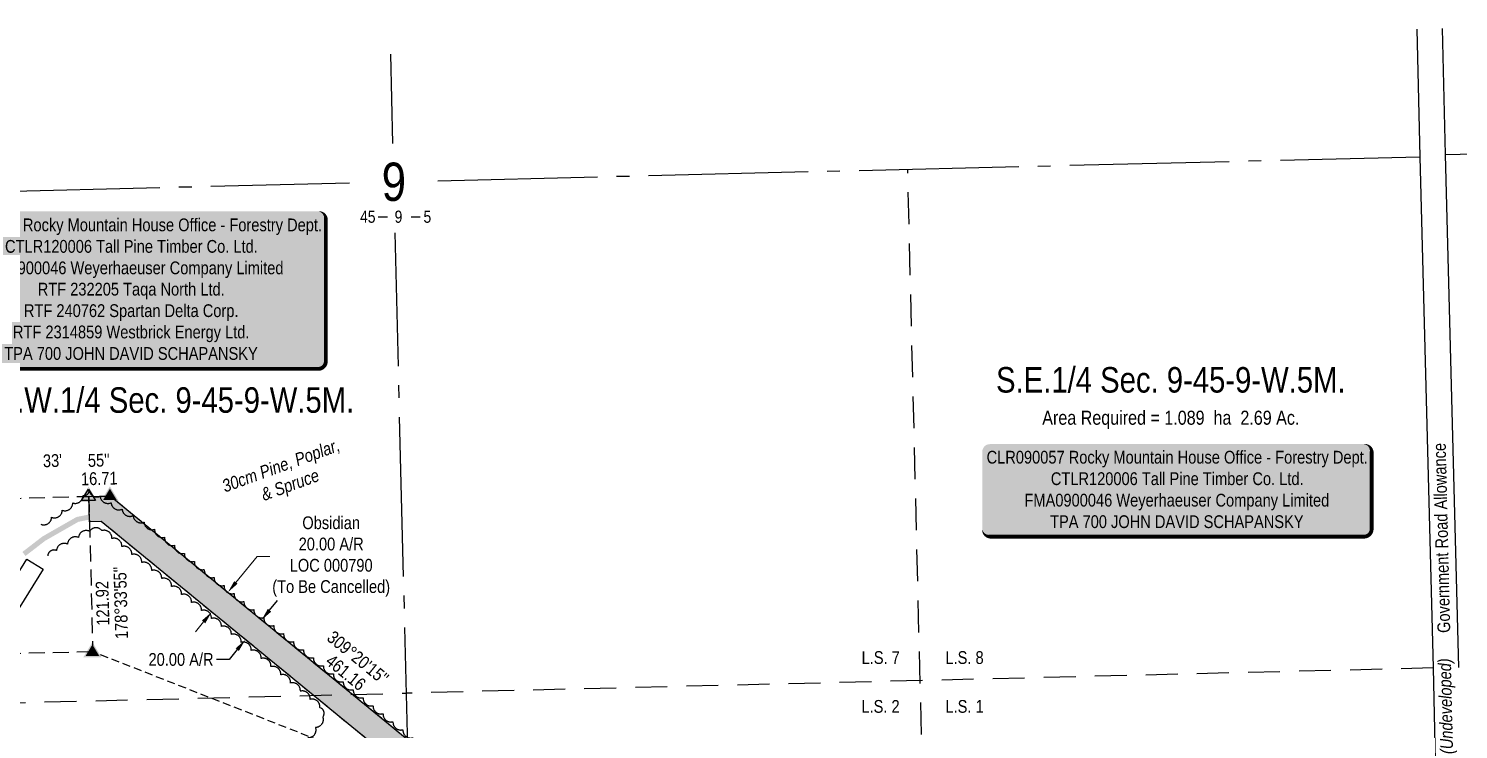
# Model space of a CAD drawing. Extents: x 615758 to 621285, y 5855650 to 5861424.
# Drawn here: x 617739 to 618859, y 5858287 to 5858836 of the extents above; entities that cross this region are included whole.
import ezdxf
from ezdxf.enums import TextEntityAlignment as Align

# ---------------------------------------------------------------- set-up
doc = ezdxf.new("R2010")
doc.units = 0
doc.header["$LTSCALE"] = 5
doc.header["$PDSIZE"] = 0.5
for name, pattern in [('0', [1, 1, 0]), ('foc-ACCESSROAD', [3.75, 2.5, -1.25]), ('foc-LSD', [8, 5, -3]), ('foc-QUARTERLINE', [33, 25, -3, 2, -3]), ('foc-TIELINE', [1.875, 1.25, -0.625])]:
    doc.linetypes.add(name, pattern=pattern)
doc.layers.get('Defpoints').update_dxf_attribs({"color": 9})
for name, color, linetype in [('10', 1, 'Continuous'), ('9', 3, 'Continuous'), ('AS-ROADS', 254, 'Continuous'), ('AS-SURFACE IMPACT', 7, 'Continuous'), ('C-AR', 13, 'foc-ACCESSROAD'), ('C-RW', 13, 'Continuous'), ('C-SYMBOL', 7, 'Continuous'), ('C-WS', 13, 'foc-ACCESSROAD'), ('L-AREAREQUIRED', 7, 'Continuous'), ('L-BD', 7, 'Continuous'), ('L-MON', 1, 'Continuous'), ('L-QSEC', 8, 'foc-QUARTERLINE'), ('L-ROAD-T', 7, 'Continuous'), ('L-SEC', 7, 'Continuous'), ('L-SECLBL', 7, 'Continuous'), ('L-SECTION-LSD', 7, 'foc-LSD'), ('L-TIE', 7, 'foc-TIELINE'), ('P-PROPOSED', 10, 'Continuous'), ('P-PROPOSED-H', 21, 'Continuous'), ('P-TXT', 4, 'Continuous'), ('T-BUSH', 110, '0'), ('T-BUSH-T', 110, 'Continuous')]:
    doc.layers.add(name, color=color, linetype=linetype)
doc.layers.add('C-RW-T', color=13, linetype='Continuous', lineweight=9)
doc.layers.add('T-TEXT', color=48, linetype='Continuous', lineweight=18)
doc.styles.add('100L', font='ARIALN.TTF', dxfattribs={"height": 11})
doc.styles.add('175L', font='ARIALN.TTF', dxfattribs={"height": 20})
doc.styles.add('80', font='ARIALN.TTF', dxfattribs={"height": 10})
doc.styles.add('80CG', font='ARIALN.TTF', dxfattribs={"height": 10})
doc.styles.add('80L', font='ARIALN.TTF', dxfattribs={"height": 10})
doc.styles.add('80LS', font='ARIALNI.TTF', dxfattribs={"height": 10})
doc.styles.add('SIMPLEX', font='ARIALN.TTF')
doc.dimstyles.new('Compass 5 000', dxfattribs={"dimscale": 5, "dimtxt": 9, "dimasz": 2, "dimexe": 0.2, "dimexo": 0.0625, "dimgap": 0.5, "dimtad": 0, "dimtih": 1, "dimtoh": 1, "dimzin": 0, "dimdsep": 46, "dimtxsty": '80CG', "dimcen": 0.1, "dimse1": 1, "dimse2": 1, "dimclrd": 256, "dimclrt": 256, "dimaunit": 1, "dimadec": 4, "dimazin": 0, "dimtfac": 0.06, "dimtofl": 0, "dimtmove": 0, "dimatfit": 1, "dimfxl": 0.2, "dimtolj": 1, "dimtzin": 0, "dimlwd": -1, "dimarcsym": 0})

# ---------------------------------------------------------------- blocks, each defined once
blk = doc.blocks.new('L-SECLBL')
at = {"layer": '9', "color": 7}
for p, q in [((-5.1, -27.8), (-12.3, -27.8)), ((20.7, -27.8), (13.5, -27.8))]:
    blk.add_line(p, q, dxfattribs=at)
at = {"layer": '10', "color": 2, "style": 'SIMPLEX'}
blk.add_attdef('SEC', text='', height=30, dxfattribs=at).set_placement((0, 0), align=Align.MIDDLE)
at = {"layer": '10', "color": 5, "style": '80L'}
blk.add_attdef('TWP', text='', height=9.5, dxfattribs=at).set_placement((-14.4, -27.4), align=Align.MIDDLE_RIGHT)
blk.add_attdef('RGE', text='', height=9.5, dxfattribs=at).set_placement((3.6, -27.4), align=Align.MIDDLE_CENTER)
blk.add_attdef('MER', text='', height=9.5, dxfattribs=at).set_placement((23.2, -27.4), align=Align.MIDDLE_LEFT)
blk = doc.blocks.new('STRIA')
blk.add_hatch(color=255).paths.add_polyline_path([(-0.04, 1.52), (-1.47, -0.87), (1.39, -0.87)])
blk = doc.blocks.new('STRIAA')
blk.add_blockref('STRIA', (0, 0))
blk = doc.blocks.new('STRIB')
at = {"color": 1}
blk.add_solid([(-1.12, -0.67), (-0.04, 1.13), (1.04, -0.67)], dxfattribs=at)
blk = doc.blocks.new('STRIBB')
blk.add_blockref('STRIB', (0, 0))
blk = doc.blocks.new('STRICC')
for name in ['STRIAA', 'STRIBB']:
    blk.add_blockref(name, (0, 0))
blk = doc.blocks.new('fdspike')
blk.add_blockref('STRICC', (0, 0))
blk = doc.blocks.new('*U468')
h = blk.add_hatch(color=255)
edge = h.paths.add_edge_path()
edge.add_line((-146.5, -62.5), (146.5, -62.5))
edge.add_arc((146.5, -56.5), 6, 270, 360)
edge.add_line((152.5, -56.5), (152.5, 55))
edge.add_arc((146.5, 55), 6, 0, 90)
edge.add_line((146.5, 61), (-146.5, 61))
edge.add_arc((-146.5, 55), 6, 90, 180)
edge.add_line((-152.5, 55), (-152.5, -56.5))
edge.add_arc((-146.5, -56.5), 6, 180, 270)
at = {"color": 44, "flags": 128}
blk.add_lwpolyline([(-146.5, -62.5, 3, 3, 0), (146.5, -62.5, 3, 3, 0.414214), (152.5, -56.5, 3, 3, 0), (152.5, 55, 3, 0, 0.414214), (146.5, 61, 0, 0, 0), (-146.5, 61, 0, 0, 0.414214), (-152.5, 55, 0, 0, 0), (-152.5, -56.5, 0, 3, 0.414214)], format="xyseb", close=True, dxfattribs=at)
at = {"color": 44, "style": '80'}
blk.add_attdef('ENTER_TEXT_001', (-36, -5), '', height=10, dxfattribs=at)
blk = doc.blocks.new('TRIA')
blk.add_hatch(color=255).paths.add_polyline_path([(-0.04, 1.52), (-1.47, -0.87), (1.39, -0.87)])
blk = doc.blocks.new('TRIAA')
blk.add_blockref('TRIA', (0, 0))
blk = doc.blocks.new('TRIB')
at = {"color": 1}
blk.add_lwpolyline([(-1.12, -0.67), (-0.04, 1.13), (1.04, -0.67)], close=True, dxfattribs=at)
blk = doc.blocks.new('TRIBB')
blk.add_blockref('TRIB', (0, 0))
blk = doc.blocks.new('TRICC')
for name in ['TRIAA', 'TRIBB']:
    blk.add_blockref(name, (0, 0))
blk = doc.blocks.new('plspike')
blk.add_blockref('TRICC', (0, 0))
blk = doc.blocks.new('*D482')
at = {"layer": 'Defpoints', "color": 0, "transparency": 16777216}
for p in [(617908.7, 5858357.4), (617951.4, 5858348), (617938.8, 5858332.7)]:
    blk.add_point(p, dxfattribs=at)
at = {"layer": 'P-TXT', "transparency": 16777216}
for p, q in [((617927.6, 5858380.5), (617933.9, 5858388.2)), ((617902.3, 5858349.7), (617896, 5858341.9)), ((617896, 5858341.9), (617886, 5858341.9))]:
    blk.add_line(p, q, dxfattribs=at)
for points in [[(617926.3, 5858381.6), (617928.9, 5858379.4), (617921.3, 5858372.8)], [(617901.1, 5858350.7), (617903.6, 5858348.6), (617908.7, 5858357.4)]]:
    blk.add_solid(points, dxfattribs=at)
at = {"layer": 'P-TXT', "transparency": 16777216, "insert": (617858.3, 5858341.9), "char_height": 10, "attachment_point": 5, "style": '80CG'}
blk.add_mtext('\\A1;20.00 A/R', dxfattribs=at)
blk = doc.blocks.new('*U486')
h = blk.add_hatch(color=255)
edge = h.paths.add_edge_path()
edge.add_line((-146.5, -37), (146.5, -37))
edge.add_arc((146.5, -31), 6, 270, 360)
edge.add_line((152.5, -31), (152.5, 29.5))
edge.add_arc((146.5, 29.5), 6, 0, 90)
edge.add_line((146.5, 35.5), (-146.5, 35.5))
edge.add_arc((-146.5, 29.5), 6, 90, 180)
edge.add_line((-152.5, 29.5), (-152.5, -31))
edge.add_arc((-146.5, -31), 6, 180, 270)
at = {"color": 44, "flags": 128}
blk.add_lwpolyline([(-146.5, -37, 3, 3, 0), (146.5, -37, 3, 3, 0.414214), (152.5, -31, 3, 3, 0), (152.5, 29.5, 3, 0, 0.414214), (146.5, 35.5, 0, 0, 0), (-146.5, 35.5, 0, 0, 0.414214), (-152.5, 29.5, 0, 0, 0), (-152.5, -31, 0, 3, 0.414214)], format="xyseb", close=True, dxfattribs=at)
at = {"color": 44, "style": '80'}
blk.add_attdef('ENTER_TEXT_001', (-36, -5), '', height=10, dxfattribs=at)
blk = doc.blocks.new('*D497')
at = {"layer": 'C-RW-T', "transparency": 16777216}
for p, q in [((617901.3, 5858402.3), (617917.9, 5858422.6)), ((617917.9, 5858422.6), (617927.9, 5858422.6)), ((617876, 5858371.4), (617869.6, 5858363.7))]:
    blk.add_line(p, q, dxfattribs=at)
for points in [[(617900, 5858403.4), (617902.6, 5858401.3), (617895, 5858394.6)], [(617874.7, 5858372.5), (617877.3, 5858370.3), (617882.3, 5858379.1)]]:
    blk.add_solid(points, dxfattribs=at)
at = {"layer": 'Defpoints', "color": 0, "transparency": 16777216}
for p in [(617895, 5858394.6), (617932.8, 5858363.6), (617920.2, 5858348.1)]:
    blk.add_point(p, dxfattribs=at)
at = {"layer": 'C-RW-T', "transparency": 16777216, "insert": (617975.9, 5858422.6), "char_height": 10, "attachment_point": 5, "style": '80CG'}
blk.add_mtext('\\A1;Obsidian\\P20.00 A/R \\PLOC 000790\\P(To Be Cancelled)', dxfattribs=at)

msp = doc.modelspace()

# ---------------------------------------------------------------- hatches: boundary and pattern name
at = {"layer": 'AS-ROADS'}
h = msp.add_hatch(color=256, dxfattribs=at)
h.dxf.hatch_style = 1
h.paths.add_polyline_path([(619507.5, 5856996.987), (619503.981, 5857002.995), (619501.016, 5857017.22), (619497.166, 5857035.752), (619486.098, 5857050.112), (619410.394, 5857123.214), (619325.79, 5857205.288), (619264.23, 5857263.616), (619197.249, 5857321.769), (619119.306, 5857385.197), (619040.662, 5857448.951), (618963.094, 5857512.264), (618884.79, 5857576.096), (618807.191, 5857639.161), (618728.022, 5857702.914), (618649.695, 5857766.492), (618570.834, 5857830.571), (618492.449, 5857894.633), (618413.983, 5857958.168), (618335.58, 5858020.88), (618257.592, 5858083.87), (618178.851, 5858147.601), (618100.477, 5858211.056), (618022.383, 5858274.747), (617944.482, 5858338.236), (617866.155, 5858401.989), (617833.689, 5858428.34), (617808.424, 5858448.514), (617793.671, 5858453.049), (617777.807, 5858449.794), (617751.918, 5858434.974), (617736.494, 5858423.064), (617734.05, 5858426.23), (617749.692, 5858438.308), (617776.375, 5858453.584), (617793.869, 5858457.173), (617810.326, 5858452.114), (617836.197, 5858431.456), (617868.677, 5858405.093), (617947.008, 5858341.338), (618024.911, 5858277.847), (618102.999, 5858214.16), (618181.369, 5858150.709), (618260.106, 5858086.98), (618338.086, 5858023.998), (618416.491, 5857961.284), (618494.973, 5857897.735), (618573.36, 5857833.671), (618652.217, 5857769.596), (618730.536, 5857706.024), (618809.707, 5857642.271), (618887.316, 5857579.198), (618965.622, 5857515.364), (619043.186, 5857452.055), (619121.828, 5857388.301), (619199.823, 5857324.831), (619266.918, 5857266.58), (619328.558, 5857208.176), (619413.176, 5857126.088), (619489.088, 5857052.786), (619500.896, 5857037.466), (619504.932, 5857018.034), (619507.701, 5857004.751), (619517.794, 5856992.182), (619533.161, 5856981.624), (619536.545, 5856968.534), (619529.187, 5856951.455), (619517.868, 5856941.201), (619506.139, 5856941.611), (619501.839, 5856950.896), (619511.063, 5856971.148), (619513.608, 5856982.363)])
at = {"layer": 'P-PROPOSED-H'}
h = msp.add_hatch(color=256, dxfattribs=at)
h.dxf.hatch_style = 1
h.paths.add_polyline_path([(617786.093, 5858469.789), (617802.788, 5858470.17), (618159.336, 5858177.955), (618832.698, 5857634.061), (618856.432, 5857614.81), (618857.084, 5857588.538), (618843.837, 5857599.283), (618820.12, 5857618.521), (618146.718, 5858162.447), (617795.842, 5858450.014), (617786.594, 5858449.802)])

# ---------------------------------------------------------------- linework, layer by layer
at = {"layer": 'C-RW'}
msp.add_lwpolyline([(617481.588, 5857798.418), (617436.151, 5857899.121), (617356.779, 5858075.045), (617364.637, 5858081.152), (617368.025, 5858083.786), (617376.674, 5858090.508), (617380.062, 5858093.141), (617501.603, 5858187.61), (617682.325, 5858331.654), (617690.968, 5858345.59), (617737.521, 5858420.665), (617750.263, 5858412.761), (617708.881, 5858346.027), (617693.699, 5858321.545), (617510.876, 5858175.828), (617391.416, 5858082.975), (617388.029, 5858080.342), (617379.379, 5858073.62), (617375.991, 5858070.986), (617375.302, 5858070.451), (617452.424, 5857899.516), (617497.858, 5857798.814)], dxfattribs=at)
at = {"layer": 'C-WS'}
msp.add_lwpolyline([(617690.968, 5858345.59), (617667.309, 5858344.899), (617666.797, 5858365.333), (617664.256, 5858466.736), (617786.093, 5858469.789), (617786.615, 5858449.927), (617789.146, 5858347.952), (617708.881, 5858346.027), (617690.968, 5858345.59)], close=True, dxfattribs=at)
at = {"layer": 'L-QSEC'}
for p, q in [((618024.285, 5858746.391), (618022.568, 5858816.369)), ((618059.53, 5858717.241), (618828.604, 5858736)), ((618848.672, 5858737.875), (618928.544, 5858739.683)), ((617221.889, 5858696.812), (617990.268, 5858715.551)), ((618044.749, 5857912.158), (618026.002, 5858676.413))]:
    msp.add_line(p, q, dxfattribs=at)
at = {"layer": 'L-SEC'}
for p, q in [((618826.244, 5858835.972), (618828.604, 5858736)), ((618848.672, 5858737.875), (618846.346, 5858836.463)), ((618828.604, 5858736), (618838.967, 5858335.262)), ((618859.07, 5858335.751), (618848.672, 5858737.875)), ((618838.967, 5858335.262), (618848.537, 5857932.768)), ((618838.967, 5858335.262), (618838.967, 5858335.262))]:
    msp.add_line(p, q, dxfattribs=at)
at = {"layer": 'L-SECTION-LSD', "flags": 128}
for points in [[(618447.039, 5857923.34), (618427.455, 5858726.215)], [(618838.967, 5858335.262), (618034.854, 5858315.537)], [(617231.641, 5858296.094), (618034.854, 5858315.537)]]:
    msp.add_lwpolyline(points, dxfattribs=at)
at = {"layer": 'T-BUSH', "flags": 128}
for points in [[(617748.552, 5858447.916, 0.52056705), (617756.919, 5858453.393, 0.52056705), (617765.286, 5858458.869, 0.52056705), (617773.477, 5858464.601, 0.52056705), (617781.564, 5858470.483, 0.52056705), (617786.294, 5858474.936, 0.52056705), (617794.915, 5858469.868, 0.52056705), (617803.536, 5858464.801, 0.52056705), (617812.157, 5858459.734, 0.52056705), (617820.779, 5858454.667, 0.52056705), (617829.4, 5858449.6, 0.52056705), (617837.648, 5858443.995, 0.52056705), (617845.42, 5858437.703, 0.52056705), (617853.192, 5858431.41, 0.52056705), (617860.964, 5858425.117, 0.52056705), (617868.736, 5858418.825, 0.52056705), (617876.508, 5858412.532, 0.52056705), (617884.28, 5858406.239, 0.52056705), (617892.052, 5858399.947, 0.52056705), (617899.824, 5858393.654, 0.52056705), (617907.595, 5858387.361, 0.52056705), (617915.367, 5858381.069, 0.52056705), (617923.139, 5858374.776, 0.52056705), (617930.911, 5858368.483, 0.52056705), (617938.683, 5858362.191, 0.52056705), (617946.456, 5858355.899, 0.52056705), (617954.243, 5858349.625, 0.52056705), (617962.03, 5858343.352, 0.52056705), (617969.818, 5858337.078, 0.52056705), (617977.605, 5858330.805, 0.52056705), (617985.392, 5858324.531, 0.52056705), (617993.18, 5858318.258, 0.52056705), (618000.967, 5858311.984, 0.52056705), (618008.754, 5858305.711, 0.52056705), (618016.542, 5858299.437, 0.52056705), (618024.329, 5858293.164, 0.52056705), (618032.117, 5858286.89, 0.52056705), (618039.85, 5858280.551, 0.52056705), (618047.556, 5858274.177, 0.52056705), (618055.262, 5858267.804, 0.52056705), (618062.967, 5858261.43, 0.52056705), (618070.673, 5858255.056, 0.52056705), (618078.378, 5858248.683, 0.52056705), (618086.084, 5858242.309, 0.52056705), (618093.79, 5858235.935, 0.52056705), (618101.495, 5858229.562, 0.52056705), (618109.201, 5858223.188, 0.52056705), (618116.907, 5858216.814, 0.52056705), (618124.612, 5858210.441, 0.52056705), (618132.318, 5858204.067, 0.52056705), (618140.023, 5858197.694, 0.52056705), (618147.729, 5858191.32, 0.52056705), (618155.435, 5858184.946, 0.52056705), (618163.168, 5858178.607, 0.52056705), (618170.973, 5858172.355, 0.52056705), (618178.777, 5858166.102, 0.52056705), (618186.581, 5858159.85, 0.52056705), (618194.385, 5858153.597, 0.52056705), (618202.19, 5858147.345, 0.52056705), (618209.994, 5858141.092, 0.52056705), (618217.798, 5858134.839, 0.52056705), (618225.602, 5858128.587, 0.52056705), (618233.406, 5858122.334, 0.52056705), (618241.211, 5858116.082, 0.52056705), (618249.015, 5858109.829, 0.52056705), (618256.819, 5858103.577, 0.52056705), (618264.623, 5858097.324, 0.52056705), (618272.428, 5858091.072, 0.52056705), (618280.232, 5858084.819, 0.52056705), (618288.037, 5858078.568, 0.52056705), (618295.848, 5858072.324, 0.52056705), (618303.659, 5858066.08, 0.52056705), (618311.47, 5858059.836, 0.52056705), (618319.281, 5858053.592, 0.52056705), (618327.092, 5858047.348, 0.52056705), (618334.903, 5858041.104, 0.52056705), (618342.714, 5858034.86, 0.52056705), (618350.525, 5858028.616, 0.52056705), (618358.336, 5858022.372, 0.52056705), (618366.147, 5858016.128, 0.52056705), (618373.958, 5858009.884, 0.52056705), (618381.769, 5858003.64, 0.52056705), (618389.58, 5857997.396, 0.52056705), (618397.391, 5857991.152, 0.52056705), (618405.201, 5857984.906, 0.52056705), (618413.011, 5857978.66, 0.52056705), (618420.82, 5857972.415, 0.52056705), (618428.63, 5857966.169, 0.52056705), (618436.439, 5857959.923, 0.52056705), (618444.249, 5857953.677, 0.52056705), (618452.059, 5857947.431, 0.52056705), (618459.868, 5857941.185, 0.52056705), (618467.677, 5857943.553, 0.52056705), (618475.815, 5857950.063, 0.52056705)], [(618072.319, 5858163.936, 0.52056705), (618076.664, 5858172.496, 0.52056705), (618072.002, 5858173.93, 0.52056705), (618063.892, 5858179.781, 0.52056705), (618055.782, 5858185.631, 0.52056705), (618047.672, 5858191.482, 0.52056705), (618039.562, 5858197.333, 0.52056705), (618031.512, 5858203.265, 0.52056705), (618023.479, 5858209.22, 0.52056705), (618015.445, 5858215.175, 0.52056705), (618007.411, 5858221.13, 0.52056705), (617999.387, 5858227.096, 0.52056705), (617991.653, 5858233.435, 0.52056705), (617983.918, 5858239.774, 0.52056705), (617976.184, 5858246.113, 0.52056705), (617968.45, 5858252.452, 0.52056705), (617960.716, 5858258.792, 0.52056705), (617952.982, 5858265.131, 0.52056705), (617952.278, 5858272.448, 0.52056705), (617957.988, 5858280.657, 0.52056705), (617963.697, 5858288.867, 0.52056705), (617969.475, 5858297.029, 0.52056705), (617967.078, 5858304.234, 0.52056705), (617959.411, 5858310.654, 0.52056705), (617951.741, 5858317.07, 0.52056705), (617944.071, 5858323.487, 0.52056705), (617936.401, 5858329.904, 0.52056705), (617928.731, 5858336.32, 0.52056705), (617921.061, 5858342.737, 0.52056705), (617913.294, 5858349.035, 0.52056705), (617905.499, 5858355.298, 0.52056705), (617897.703, 5858361.562, 0.52056705), (617889.907, 5858367.825, 0.52056705), (617882.112, 5858374.088, 0.52056705), (617874.316, 5858380.351, 0.52056705), (617866.521, 5858386.615, 0.52056705), (617858.725, 5858392.878, 0.52056705), (617850.93, 5858399.141, 0.52056705), (617843.134, 5858405.405, 0.52056705), (617835.338, 5858411.668, 0.52056705), (617827.543, 5858417.931, 0.52056705), (617819.747, 5858424.195, 0.52056705), (617811.952, 5858430.458, 0.52056705), (617804.156, 5858436.721, 0.52056705), (617796.339, 5858442.943, 0.52056705), (617786.655, 5858442.408, 0.52056705), (617777.958, 5858437.545, 0.52056705), (617769.363, 5858432.435, 0.52056705), (617760.767, 5858427.325, 0.52056705), (617753.949, 5858423.271, 0.52056705)]]:
    msp.add_lwpolyline(points, format="xyb", dxfattribs=at)

# ---------------------------------------------------------------- block references
at = {"layer": 'AS-SURFACE IMPACT'}
ref = msp.add_blockref('*U468', (617819.236, 5858632.203), dxfattribs=at)
ref.add_attrib('ENTER_TEXT_001', 'CLR090057 Rocky Mountain House Office - Forestry Dept.', (617670.136, 5858677.595), dxfattribs={"layer": '0', "color": 44, "height": 10, "style": '80'})
ref.add_attrib('ENTER_TEXT_002', 'CTLR120006 Tall Pine Timber Co. Ltd.', (617720.443, 5858660.751), dxfattribs={"layer": '0', "color": 44, "height": 10, "style": '80'})
ref.add_attrib('ENTER_TEXT_003', 'FMA0900046 Weyerhaeuser Company Limited', (617699.782, 5858643.907), dxfattribs={"layer": '0', "color": 44, "height": 10, "style": '80'})
ref.add_attrib('ENTER_TEXT_004', 'RTF 232205 Taqa North Ltd.', (617746.054, 5858627.199), dxfattribs={"layer": '0', "color": 44, "height": 10, "style": '80'})
ref.add_attrib('ENTER_TEXT_005', 'RTF 240762 Spartan Delta Corp.', (617735.235, 5858610.355), dxfattribs={"layer": '0', "color": 44, "height": 10, "style": '80'})
ref.add_attrib('ENTER_TEXT_006', 'RTF 2314859 Westbrick Energy Ltd.', (617726.637, 5858593.648), dxfattribs={"layer": '0', "color": 44, "height": 10, "style": '80'})
ref.add_attrib('ENTER_TEXT_007', 'TPA 700 JOHN DAVID SCHAPANSKY', (617719.84, 5858576.804), dxfattribs={"layer": '0', "color": 44, "height": 10, "style": '80'})
ref = msp.add_blockref('*U486', (618638.358, 5858475.229), dxfattribs=at)
ref.add_attrib('ENTER_TEXT_001', 'CLR090057 Rocky Mountain House Office - Forestry Dept.', (618489.259, 5858495.492), dxfattribs={"layer": '0', "color": 44, "height": 10, "style": '80'})
ref.add_attrib('ENTER_TEXT_002', 'CTLR120006 Tall Pine Timber Co. Ltd.', (618539.566, 5858478.648), dxfattribs={"layer": '0', "color": 44, "height": 10, "style": '80'})
ref.add_attrib('ENTER_TEXT_003', 'FMA0900046 Weyerhaeuser Company Limited', (618518.904, 5858461.804), dxfattribs={"layer": '0', "color": 44, "height": 10, "style": '80'})
ref.add_attrib('ENTER_TEXT_004', 'TPA 700 JOHN DAVID SCHAPANSKY', (618538.962, 5858444.96), dxfattribs={"layer": '0', "color": 44, "height": 10, "style": '80'})
at = {"layer": 'L-MON'}
for name, p, xscale, yscale, zscale in [('plspike', (617786.066, 5858469.816), 5.000000000000005, 5.000000000000005, 5.000000000000005), ('fdspike', (617802.788, 5858470.17), 5.000000000000005, 5.000000000000005, 5.000000000000005), ('fdspike', (617789.116, 5858347.98), 5.000000000000011, 5.000000000000011, 5.000000000000011), ('fdspike', (617789.116, 5858347.98), 5.000000000000007, 5.000000000000007, 5.000000000000007)]:
    msp.add_blockref(name, p, dxfattribs=dict(at, xscale=xscale, yscale=yscale, zscale=zscale))
at = {"layer": 'L-SECLBL'}
msp.add_blockref('L-SECLBL', (618025.021, 5858716.399), dxfattribs=at).add_auto_attribs({'SEC': '9', 'TWP': '45', 'RGE': '9', 'MER': '5'})

# ---------------------------------------------------------------- texts
at = {"layer": 'C-SYMBOL', "color": 3, "style": '175L'}
for s, p in [('S.E.1/4 Sec. 9-45-9-W.5M.', (618633.561, 5858545.148)), ('Theor. S.W.1/4 Sec. 9-45-9-W.5M.', (617817.61, 5858529.306))]:
    msp.add_text(s, height=20, dxfattribs=at).set_placement(p, align=Align.BOTTOM_CENTER)
at = {"layer": 'L-AREAREQUIRED', "color": 5, "style": '100L'}
msp.add_text('Area Required = 1.089  ha  2.69 Ac.', height=11, dxfattribs=at).set_placement((618633.561, 5858522.648), align=Align.BOTTOM_CENTER)
at = {"layer": 'L-BD', "style": '80L'}
for s, height, rotation, p in [("33'", 9.9963, 1.4319, (617757.598, 5858497.803)), ("55''", 9.9963, 1.4319, (617793.899, 5858498.026)), ('16.71', 9.9963, 1.4319, (617794.224, 5858483.785)), ("178°33'55''", 9.99634, 91.492, (617811.056, 5858386.296)), ('121.92', 9.9963, 91.492, (617796.816, 5858385.926)), ("309°20'15''", 9.99634, 320.6631, (617996.903, 5858343.391)), ('461.16', 9.9963, 320.6631, (617987.398, 5858331.794))]:
    msp.add_text(s, height=height, rotation=rotation, dxfattribs=at).set_placement(p, align=Align.MIDDLE)
at = {"layer": 'L-BD', "color": 2, "style": '80L'}
for s, height, p in [("309°20'15''", 9.99634, (617996.903, 5858343.391)), ('461.16', 9.9963, (617987.398, 5858331.794))]:
    msp.add_text(s, height=height, rotation=320.6631, dxfattribs=at).set_placement(p, align=Align.MIDDLE)
at = {"layer": 'L-ROAD-T', "style": '80L'}
msp.add_text('Government Road Allowance', height=9.99634, rotation=91.390182, dxfattribs=at).set_placement((618845.646, 5858437.173), align=Align.MIDDLE_CENTER)
at = {"layer": 'T-BUSH-T', "insert": (617934.81, 5858498.699), "char_height": 9.99634, "width": 95.69938, "attachment_point": 2, "rotation": 20, "style": '80LS'}
msp.add_mtext('30cm Pine, Poplar,\\P & Spruce', dxfattribs=at)
at = {"layer": 'T-TEXT', "style": '80LS'}
msp.add_text('(Undeveloped)', height=9.99634, rotation=91.390182, dxfattribs=at).set_placement((618848.798, 5858305.304), align=Align.MIDDLE_CENTER)

# ---------------------------------------------------------------- dimensions: what is measured, and where the dimension line sits
at = {"layer": 'C-RW-T', "color": 2}
dim = msp.add_linear_dim(base=(617894.994, 5858394.601), p1=(617920.177, 5858348.113), p2=(617932.85, 5858363.576), angle=50.663083, text='Obsidian\\P20.00 A/R \\PLOC 000790\\P(To Be Cancelled)', dimstyle='Compass 5 000', dxfattribs=at)
dim.commit()
dim.dimension.update_dxf_attribs({"geometry": '*D497', "text_midpoint": (617975.895, 5858422.583), "dimtype": 161})
at = {"layer": 'P-TXT'}
dim = msp.add_linear_dim(base=(617908.678, 5858357.4), p1=(617951.422, 5858348.045), p2=(617938.834, 5858332.686), angle=230.663083, text='20.00 A/R', dimstyle='Compass 5 000', dxfattribs=at)
dim.commit()
dim.dimension.update_dxf_attribs({"geometry": '*D482', "text_midpoint": (617858.265, 5858341.932), "dimtype": 161})

# ---------------------------------------------------------------- next in the draw order: texts
at = {"layer": 'L-SECTION-LSD', "char_height": 10, "attachment_point": 1, "style": '100L', "bg_fill": 3, "box_fill_scale": 1.5, "bg_fill_color": 256, "bg_fill_transparency": 0}
for s, width, insert in [('\\pi2.30612;L.S. 7', 30.88047, (618389.068, 5858348.444)), ('L.S. 8', 30.40114, (618457.027, 5858348.444)), ('\\pi2.14046;L.S. 2', 30.65342, (618389.068, 5858310.159)), ('L.S. 1', 29.99119, (618457.027, 5858310.159))]:
    msp.add_mtext_dynamic_manual_height_columns(s, width=width, gutter_width=55, heights=[0], dxfattribs=dict(at, insert=insert))

# ---------------------------------------------------------------- next in the draw order: linework, layer by layer
at = {"layer": 'C-AR'}
msp.add_lwpolyline([(617786.093, 5858469.789), (617802.788, 5858470.17), (618159.336, 5858177.955), (618832.698, 5857634.061), (618856.432, 5857614.81), (618857.084, 5857588.538), (618843.837, 5857599.283), (618820.12, 5857618.521), (618146.718, 5858162.447), (617795.842, 5858450.014), (617786.594, 5858449.802)], close=True, dxfattribs=at)
at = {"layer": 'L-TIE'}
msp.add_line((618848.537, 5857932.768), (617789.146, 5858347.952), dxfattribs=at)
at = {"layer": 'P-PROPOSED'}
msp.add_lwpolyline([(617786.093, 5858469.789), (617802.788, 5858470.17), (618159.336, 5858177.955), (618832.698, 5857634.061), (618856.432, 5857614.81), (618857.084, 5857588.538), (618843.837, 5857599.283), (618820.12, 5857618.521), (618146.718, 5858162.447), (617795.842, 5858450.014), (617786.594, 5858449.802)], close=True, dxfattribs=at)

doc.saveas('drawing.dxf')
